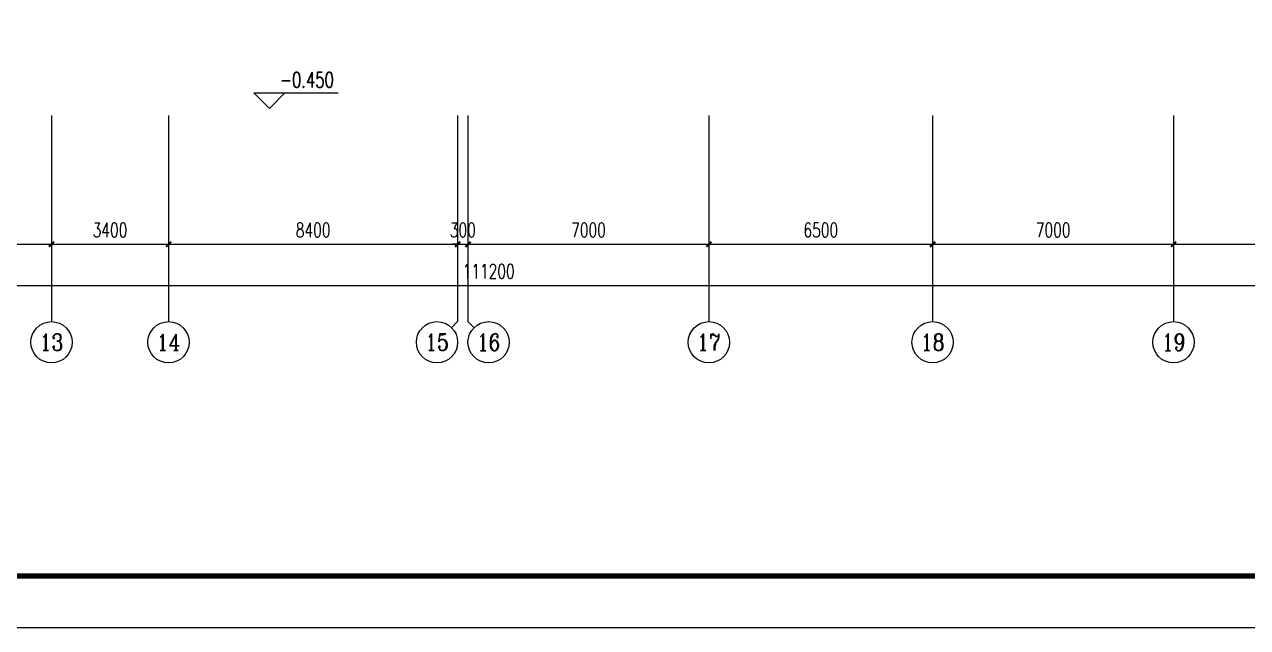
# Model space of a CAD drawing. Extents: x 0 to 302064749, y -59725395 to 1524223.
# Drawn here: x 212324654 to 215878226, y -11208410 to -9454358 of the extents above; entities that cross this region are included whole.
import ezdxf
from ezdxf.enums import TextEntityAlignment as Align

# ---------------------------------------------------------------- set-up
doc = ezdxf.new("R2010")
doc.units = 0
doc.header["$LTSCALE"] = 1000
for name, color, linetype in [('0-底图', 7, 'Continuous'), ('AXIS', 3, 'Continuous'), ('AXIS_TEXT', 7, 'Continuous'), ('BTTK', 7, 'Continuous'), ('DIM_ELEV', 3, 'Continuous'), ('PUB_TEXT', 7, 'Continuous'), ('PUB_TITLE', 4, 'Continuous')]:
    doc.layers.add(name, color=color, linetype=linetype)
doc.styles.add('_TCH_AXIS', font='COMPLEX', dxfattribs={"bigfont": 'GBCBIG'})
doc.styles.add('_TCH_DIM', font='SIMPLEX', dxfattribs={"width": 0.8, "height": 5, "bigfont": 'HZTXT'})
doc.styles.add('A_DIM_T3', font='simplex.shx', dxfattribs={"width": 0.7, "bigfont": 'gbcbig.shx'})
doc.styles.add('COMPLEX', font='COMPLEX')
doc.styles.add('HZ(TK)', font='geniso.shx', dxfattribs={"width": 0.9, "bigfont": 'hztxt.shx'})
doc.dimstyles.new('_TCH_ARCH&&150', dxfattribs={"dimtxt": 420, "dimasz": 150, "dimexe": 375, "dimexo": 450, "dimgap": 202.5, "dimtad": 1, "dimdec": 0, "dimzin": 0, "dimdsep": 46, "dimtxsty": 'A_DIM_T3', "dimblk": 'ARCHTICK', "dimcen": 0.09, "dimclrt": 7, "dimazin": 2, "dimtfac": 1, "dimtdec": 0, "dimtix": 1, "dimtmove": 2, "dimatfit": 3, "dimfxl": 150, "dimtolj": 1, "dimtzin": 0, "dimarcsym": 0})

# ---------------------------------------------------------------- blocks, each defined once
blk = doc.blocks.new('vhtemplate_2020年新竖式图框_A0')
at = {"layer": 'PUB_TITLE', "color": 7}
blk.add_lwpolyline([(0, 0), (1189, 0), (1189, 841), (0, 841)], close=True, dxfattribs=at)
at = {"layer": 'PUB_TITLE', "const_width": 1}
blk.add_lwpolyline([(25, 10), (1179, 10), (1179, 831), (25, 831)], close=True, dxfattribs=at)
at = {"layer": 'BTTK', "color": 4, "style": 'HZ(TK)', "width": 0.9}
for tag, p in [('合作单位', (1144, 743.5)), ('建设单位', (1144, 209.5)), ('工程名称', (1144, 176.5)), ('子项名称', (1154, 160)), ('图纸名称', (1144, 141))]:
    blk.add_attdef(tag, text='', height=3.5, dxfattribs=at).set_placement(p, align=Align.MIDDLE_CENTER)
for tag, p in [('注册证书号', (1156.5, 309.01)), ('注册印章号', (1156.5, 301.01)), ('设计号', (1154, 193)), ('图别', (1137.75, 34)), ('图号', (1170.25, 34)), ('版本号', (1137.75, 26)), ('日期', (1170.25, 26))]:
    blk.add_attdef(tag, text='', height=3.5, dxfattribs=at).set_placement(p, align=Align.MIDDLE)
blk = doc.blocks.new('_AXISO')
blk.add_circle((0, 0), 0.5)
at = {"layer": 'AXIS_TEXT', "style": 'COMPLEX', "width": 1.041667}
blk.add_attdef('A', text='', height=0.56, dxfattribs=at).set_placement((-0.25, -0.28), (0.25, -0.28), align=Align.FIT)
blk = doc.blocks.new('_ArchTick')
at = {"color": 0, "linetype": 'ByBlock', "const_width": 0.4}
blk.add_lwpolyline([(-0.5, -0.5), (0.5, 0.5)], dxfattribs=at)
blk = doc.blocks.new('*D1056')
at = {"layer": 'AXIS', "color": 0, "lineweight": -2, "transparency": 16777216}
for p, q in [((1098733, -66404), (1098733, -70079)), ((1105733, -66404), (1105733, -70079)), ((1098733, -69704), (1105733, -69704))]:
    blk.add_line(p, q, dxfattribs=at)
at = {"layer": 'Defpoints', "color": 0, "transparency": 16777216}
for p in [(1098733, -65954), (1105733, -65954), (1105733, -69704)]:
    blk.add_point(p, dxfattribs=at)
at = {"layer": 'AXIS', "color": 0, "lineweight": -2, "transparency": 16777216, "xscale": 150, "yscale": 150, "zscale": 150, "rotation": 180}
blk.add_blockref('_ArchTick', (1098733, -69704), dxfattribs=at)
at = {"layer": 'AXIS', "color": 0, "lineweight": -2, "transparency": 16777216, "xscale": 150, "yscale": 150, "zscale": 150}
blk.add_blockref('_ArchTick', (1105733, -69704), dxfattribs=at)
at = {"layer": 'AXIS', "color": 7, "transparency": 16777216, "insert": (1102233, -69292), "char_height": 420, "attachment_point": 5, "style": 'A_DIM_T3'}
blk.add_mtext('\\A1;7000', dxfattribs=at)
blk = doc.blocks.new('*D1057')
at = {"layer": 'AXIS', "color": 0, "lineweight": -2, "transparency": 16777216}
for p, q in [((1105733, -66404), (1105733, -70079)), ((1109133, -66404), (1109133, -70079)), ((1105733, -69704), (1109133, -69704))]:
    blk.add_line(p, q, dxfattribs=at)
at = {"layer": 'Defpoints', "color": 0, "transparency": 16777216}
for p in [(1105733, -65954), (1109133, -65954), (1109133, -69704)]:
    blk.add_point(p, dxfattribs=at)
at = {"layer": 'AXIS', "color": 0, "lineweight": -2, "transparency": 16777216, "xscale": 150, "yscale": 150, "zscale": 150, "rotation": 180}
blk.add_blockref('_ArchTick', (1105733, -69704), dxfattribs=at)
at = {"layer": 'AXIS', "color": 0, "lineweight": -2, "transparency": 16777216, "xscale": 150, "yscale": 150, "zscale": 150}
blk.add_blockref('_ArchTick', (1109133, -69704), dxfattribs=at)
at = {"layer": 'AXIS', "color": 7, "transparency": 16777216, "insert": (1107433, -69292), "char_height": 420, "attachment_point": 5, "style": 'A_DIM_T3'}
blk.add_mtext('\\A1;3400', dxfattribs=at)
blk = doc.blocks.new('*D1058')
at = {"layer": 'AXIS', "color": 0, "lineweight": -2, "transparency": 16777216}
for p, q in [((1109133, -66404), (1109133, -70079)), ((1117533, -66404), (1117533, -70079)), ((1109133, -69704), (1117533, -69704))]:
    blk.add_line(p, q, dxfattribs=at)
at = {"layer": 'Defpoints', "color": 0, "transparency": 16777216}
for p in [(1109133, -65954), (1117533, -65954), (1117533, -69704)]:
    blk.add_point(p, dxfattribs=at)
at = {"layer": 'AXIS', "color": 0, "lineweight": -2, "transparency": 16777216, "xscale": 150, "yscale": 150, "zscale": 150, "rotation": 180}
blk.add_blockref('_ArchTick', (1109133, -69704), dxfattribs=at)
at = {"layer": 'AXIS', "color": 0, "lineweight": -2, "transparency": 16777216, "xscale": 150, "yscale": 150, "zscale": 150}
blk.add_blockref('_ArchTick', (1117533, -69704), dxfattribs=at)
at = {"layer": 'AXIS', "color": 7, "transparency": 16777216, "insert": (1113333, -69292), "char_height": 420, "attachment_point": 5, "style": 'A_DIM_T3'}
blk.add_mtext('\\A1;8400', dxfattribs=at)
blk = doc.blocks.new('*D1059')
at = {"layer": 'AXIS', "color": 0, "lineweight": -2, "transparency": 16777216}
for p, q in [((1117533, -66404), (1117533, -70079)), ((1117833, -66404), (1117833, -70079)), ((1117533, -69704), (1117383, -69704)), ((1117533, -69704), (1117833, -69704)), ((1117833, -69704), (1117983, -69704))]:
    blk.add_line(p, q, dxfattribs=at)
at = {"layer": 'Defpoints', "color": 0, "transparency": 16777216}
for p in [(1117533, -65954), (1117833, -65954), (1117833, -69704)]:
    blk.add_point(p, dxfattribs=at)
at = {"layer": 'AXIS', "color": 0, "lineweight": -2, "transparency": 16777216, "xscale": 150, "yscale": 150, "zscale": 150}
blk.add_blockref('_ArchTick', (1117533, -69704), dxfattribs=at)
at = {"layer": 'AXIS', "color": 0, "lineweight": -2, "transparency": 16777216, "xscale": 150, "yscale": 150, "zscale": 150, "rotation": 180}
blk.add_blockref('_ArchTick', (1117833, -69704), dxfattribs=at)
at = {"layer": 'AXIS', "color": 7, "transparency": 16777216, "insert": (1117683, -69292), "char_height": 420, "attachment_point": 5, "style": 'A_DIM_T3'}
blk.add_mtext('\\A1;300', dxfattribs=at)
blk = doc.blocks.new('*D1060')
at = {"layer": 'AXIS', "color": 0, "lineweight": -2, "transparency": 16777216}
for p, q in [((1117833, -66404), (1117833, -70079)), ((1124833, -66404), (1124833, -70079)), ((1117833, -69704), (1124833, -69704))]:
    blk.add_line(p, q, dxfattribs=at)
at = {"layer": 'Defpoints', "color": 0, "transparency": 16777216}
for p in [(1117833, -65954), (1124833, -65954), (1124833, -69704)]:
    blk.add_point(p, dxfattribs=at)
at = {"layer": 'AXIS', "color": 0, "lineweight": -2, "transparency": 16777216, "xscale": 150, "yscale": 150, "zscale": 150, "rotation": 180}
blk.add_blockref('_ArchTick', (1117833, -69704), dxfattribs=at)
at = {"layer": 'AXIS', "color": 0, "lineweight": -2, "transparency": 16777216, "xscale": 150, "yscale": 150, "zscale": 150}
blk.add_blockref('_ArchTick', (1124833, -69704), dxfattribs=at)
at = {"layer": 'AXIS', "color": 7, "transparency": 16777216, "insert": (1121333, -69292), "char_height": 420, "attachment_point": 5, "style": 'A_DIM_T3'}
blk.add_mtext('\\A1;7000', dxfattribs=at)
blk = doc.blocks.new('*D1061')
at = {"layer": 'AXIS', "color": 0, "lineweight": -2, "transparency": 16777216}
for p, q in [((1124833, -66404), (1124833, -70079)), ((1131333, -66404), (1131333, -70079)), ((1124833, -69704), (1131333, -69704))]:
    blk.add_line(p, q, dxfattribs=at)
at = {"layer": 'Defpoints', "color": 0, "transparency": 16777216}
for p in [(1124833, -65954), (1131333, -65954), (1131333, -69704)]:
    blk.add_point(p, dxfattribs=at)
at = {"layer": 'AXIS', "color": 0, "lineweight": -2, "transparency": 16777216, "xscale": 150, "yscale": 150, "zscale": 150, "rotation": 180}
blk.add_blockref('_ArchTick', (1124833, -69704), dxfattribs=at)
at = {"layer": 'AXIS', "color": 0, "lineweight": -2, "transparency": 16777216, "xscale": 150, "yscale": 150, "zscale": 150}
blk.add_blockref('_ArchTick', (1131333, -69704), dxfattribs=at)
at = {"layer": 'AXIS', "color": 7, "transparency": 16777216, "insert": (1128083, -69292), "char_height": 420, "attachment_point": 5, "style": 'A_DIM_T3'}
blk.add_mtext('\\A1;6500', dxfattribs=at)
blk = doc.blocks.new('*D1062')
at = {"layer": 'AXIS', "color": 0, "lineweight": -2, "transparency": 16777216}
for p, q in [((1131333, -66404), (1131333, -70079)), ((1138333, -66404), (1138333, -70079)), ((1131333, -69704), (1138333, -69704))]:
    blk.add_line(p, q, dxfattribs=at)
at = {"layer": 'Defpoints', "color": 0, "transparency": 16777216}
for p in [(1131333, -65954), (1138333, -65954), (1138333, -69704)]:
    blk.add_point(p, dxfattribs=at)
at = {"layer": 'AXIS', "color": 0, "lineweight": -2, "transparency": 16777216, "xscale": 150, "yscale": 150, "zscale": 150, "rotation": 180}
blk.add_blockref('_ArchTick', (1131333, -69704), dxfattribs=at)
at = {"layer": 'AXIS', "color": 0, "lineweight": -2, "transparency": 16777216, "xscale": 150, "yscale": 150, "zscale": 150}
blk.add_blockref('_ArchTick', (1138333, -69704), dxfattribs=at)
at = {"layer": 'AXIS', "color": 7, "transparency": 16777216, "insert": (1134833, -69292), "char_height": 420, "attachment_point": 5, "style": 'A_DIM_T3'}
blk.add_mtext('\\A1;7000', dxfattribs=at)
blk = doc.blocks.new('*D1063')
at = {"layer": 'AXIS', "color": 0, "lineweight": -2, "transparency": 16777216}
for p, q in [((1138333, -66404), (1138333, -70079)), ((1145333, -66404), (1145333, -70079)), ((1138333, -69704), (1145333, -69704))]:
    blk.add_line(p, q, dxfattribs=at)
at = {"layer": 'Defpoints', "color": 0, "transparency": 16777216}
for p in [(1138333, -65954), (1145333, -65954), (1145333, -69704)]:
    blk.add_point(p, dxfattribs=at)
at = {"layer": 'AXIS', "color": 0, "lineweight": -2, "transparency": 16777216, "xscale": 150, "yscale": 150, "zscale": 150, "rotation": 180}
blk.add_blockref('_ArchTick', (1138333, -69704), dxfattribs=at)
at = {"layer": 'AXIS', "color": 0, "lineweight": -2, "transparency": 16777216, "xscale": 150, "yscale": 150, "zscale": 150}
blk.add_blockref('_ArchTick', (1145333, -69704), dxfattribs=at)
at = {"layer": 'AXIS', "color": 7, "transparency": 16777216, "insert": (1141833, -69292), "char_height": 420, "attachment_point": 5, "style": 'A_DIM_T3'}
blk.add_mtext('\\A1;7000', dxfattribs=at)
blk = doc.blocks.new('*D1069')
at = {"layer": 'AXIS', "color": 0, "lineweight": -2, "transparency": 16777216}
for p, q in [((1062833, -66404), (1062833, -71279)), ((1174033, -66404), (1174033, -71279)), ((1062833, -70904), (1174033, -70904))]:
    blk.add_line(p, q, dxfattribs=at)
at = {"layer": 'Defpoints', "color": 0, "transparency": 16777216}
for p in [(1062833, -65954), (1174033, -65954), (1174033, -70904)]:
    blk.add_point(p, dxfattribs=at)
at = {"layer": 'AXIS', "color": 0, "lineweight": -2, "transparency": 16777216, "xscale": 150, "yscale": 150, "zscale": 150, "rotation": 180}
blk.add_blockref('_ArchTick', (1062833, -70904), dxfattribs=at)
at = {"layer": 'AXIS', "color": 0, "lineweight": -2, "transparency": 16777216, "xscale": 150, "yscale": 150, "zscale": 150}
blk.add_blockref('_ArchTick', (1174033, -70904), dxfattribs=at)
at = {"layer": 'AXIS', "color": 7, "transparency": 16777216, "insert": (1118433, -70492), "char_height": 420, "attachment_point": 5, "style": 'A_DIM_T3'}
blk.add_mtext('\\A1;111200', dxfattribs=at)
blk = doc.blocks.new('gfhjghj')
at = {"layer": 'AXIS'}
for p, q in [((1105732.7, -65954.1), (1105732.7, -71954.1)), ((1109132.7, -65954.1), (1109132.7, -71954.1)), ((1117532.7, -65954.1), (1117532.7, -71954.1)), ((1117832.7, -65954.1), (1117832.7, -71954.1)), ((1124832.7, -65954.1), (1124832.7, -71954.1)), ((1131332.7, -65954.1), (1131332.7, -71954.1)), ((1138332.7, -65954.1), (1138332.7, -71954.1)), ((1117357, -72129.8), (1117532.7, -71954.1)), ((1118008.5, -72129.8), (1117832.7, -71954.1))]:
    blk.add_line(p, q, dxfattribs=at)
at = {"layer": 'DIM_ELEV'}
for p, q in [((1112064.2, -65752.7), (1111614.2, -65302.7)), ((1111614.2, -65302.7), (1114065.2, -65302.7)), ((1112064.2, -65752.7), (1112514.2, -65302.7))]:
    blk.add_line(p, q, dxfattribs=at)
at = {"layer": 'AXIS'}
ref = blk.add_blockref('_AXISO', (1105732.7, -72554.1), dxfattribs=dict(at, xscale=1200, yscale=1200, zscale=1200))
ref.add_attrib('A', '13', dxfattribs={"layer": 'AXIS_TEXT', "height": 481.71, "style": '_TCH_AXIS', "width": 1.034483}).set_placement((1105388.7, -72794.9), (1106076.8, -72794.9), align=Align.FIT)
ref = blk.add_blockref('_AXISO', (1109132.7, -72554.1), dxfattribs=dict(at, xscale=1200, yscale=1200, zscale=1200))
ref.add_attrib('A', '14', dxfattribs={"layer": 'AXIS_TEXT', "height": 471.11, "style": '_TCH_AXIS'}).set_placement((1108785, -72789.6), (1109480.5, -72789.6), align=Align.FIT)
ref = blk.add_blockref('_AXISO', (1116932.7, -72554.1), dxfattribs=dict(at, xscale=1200, yscale=1200, zscale=1200))
ref.add_attrib('A', '15', dxfattribs={"layer": 'AXIS_TEXT', "height": 481.71, "style": '_TCH_AXIS', "width": 1.034483}).set_placement((1116588.7, -72794.9), (1117276.8, -72794.9), align=Align.FIT)
ref = blk.add_blockref('_AXISO', (1118432.7, -72554.1), dxfattribs=dict(at, xscale=1200, yscale=1200, zscale=1200))
ref.add_attrib('A', '16', dxfattribs={"layer": 'AXIS_TEXT', "height": 492.67, "style": '_TCH_AXIS'}).set_placement((1118092.6, -72800.4), (1118772.9, -72800.4), align=Align.FIT)
ref = blk.add_blockref('_AXISO', (1124832.7, -72554.1), dxfattribs=dict(at, xscale=1200, yscale=1200, zscale=1200))
ref.add_attrib('A', '17', dxfattribs={"layer": 'AXIS_TEXT', "height": 481.71, "style": '_TCH_AXIS', "width": 1.034483}).set_placement((1124488.7, -72794.9), (1125176.8, -72794.9), align=Align.FIT)
ref = blk.add_blockref('_AXISO', (1131332.7, -72554.1), dxfattribs=dict(at, xscale=1200, yscale=1200, zscale=1200))
ref.add_attrib('A', '18', dxfattribs={"layer": 'AXIS_TEXT', "height": 481.71, "style": '_TCH_AXIS', "width": 1.034483}).set_placement((1130988.7, -72794.9), (1131676.8, -72794.9), align=Align.FIT)
ref = blk.add_blockref('_AXISO', (1138332.7, -72554.1), dxfattribs=dict(at, xscale=1200, yscale=1200, zscale=1200))
ref.add_attrib('A', '19', dxfattribs={"layer": 'AXIS_TEXT', "height": 492.67, "style": '_TCH_AXIS'}).set_placement((1137992.6, -72800.4), (1138672.9, -72800.4), align=Align.FIT)
at = {"layer": 'PUB_TEXT', "style": '_TCH_DIM', "width": 0.705882}
blk.add_text('-0.450', height=446.25, dxfattribs=at).set_placement((1112370.2, -65145.2))
at = {"layer": 'AXIS'}
for p1, p2, distance, picture, middle in [((1062832.7, -65954.1), (1174032.7, -65954.1), -4950, '*D1069', (1118432.7, -70491.6)), ((1098732.7, -65954.1), (1105732.7, -65954.1), -3750, '*D1056', (1102232.7, -69291.6)), ((1105732.7, -65954.1), (1109132.7, -65954.1), -3750, '*D1057', (1107432.7, -69291.6)), ((1109132.7, -65954.1), (1117532.7, -65954.1), -3750, '*D1058', (1113332.7, -69291.6)), ((1117532.7, -65954.1), (1117832.7, -65954.1), -3750, '*D1059', (1117682.7, -69291.6)), ((1117832.7, -65954.1), (1124832.7, -65954.1), -3750, '*D1060', (1121332.7, -69291.6)), ((1124832.7, -65954.1), (1131332.7, -65954.1), -3750, '*D1061', (1128082.7, -69291.6)), ((1131332.7, -65954.1), (1138332.7, -65954.1), -3750, '*D1062', (1134832.7, -69291.6)), ((1138332.7, -65954.1), (1145332.7, -65954.1), -3750, '*D1063', (1141832.7, -69291.6))]:
    dim = blk.add_aligned_dim(p1=p1, p2=p2, distance=distance, dimstyle='_TCH_ARCH&&150', dxfattribs=at)
    dim.commit()
    dim.dimension.update_dxf_attribs({"geometry": picture, "text_midpoint": middle})
blk = doc.blocks.new('1#教学楼-电提建筑结构')
at = {"layer": '0-底图', "xscale": 150, "yscale": 150, "zscale": 150}
blk.add_blockref('vhtemplate_2020年新竖式图框_A0', (2031891.8, -111633), dxfattribs=at)
at = {"layer": '0-底图'}
blk.add_blockref('gfhjghj', (997396.8, -30782), dxfattribs=at)

msp = doc.modelspace()

# ---------------------------------------------------------------- block references
at = {"xscale": 100, "yscale": 100, "zscale": 100}
msp.add_blockref('1#教学楼-电提建筑结构', (2090275, -45113), dxfattribs=at)

doc.saveas('drawing.dxf')
